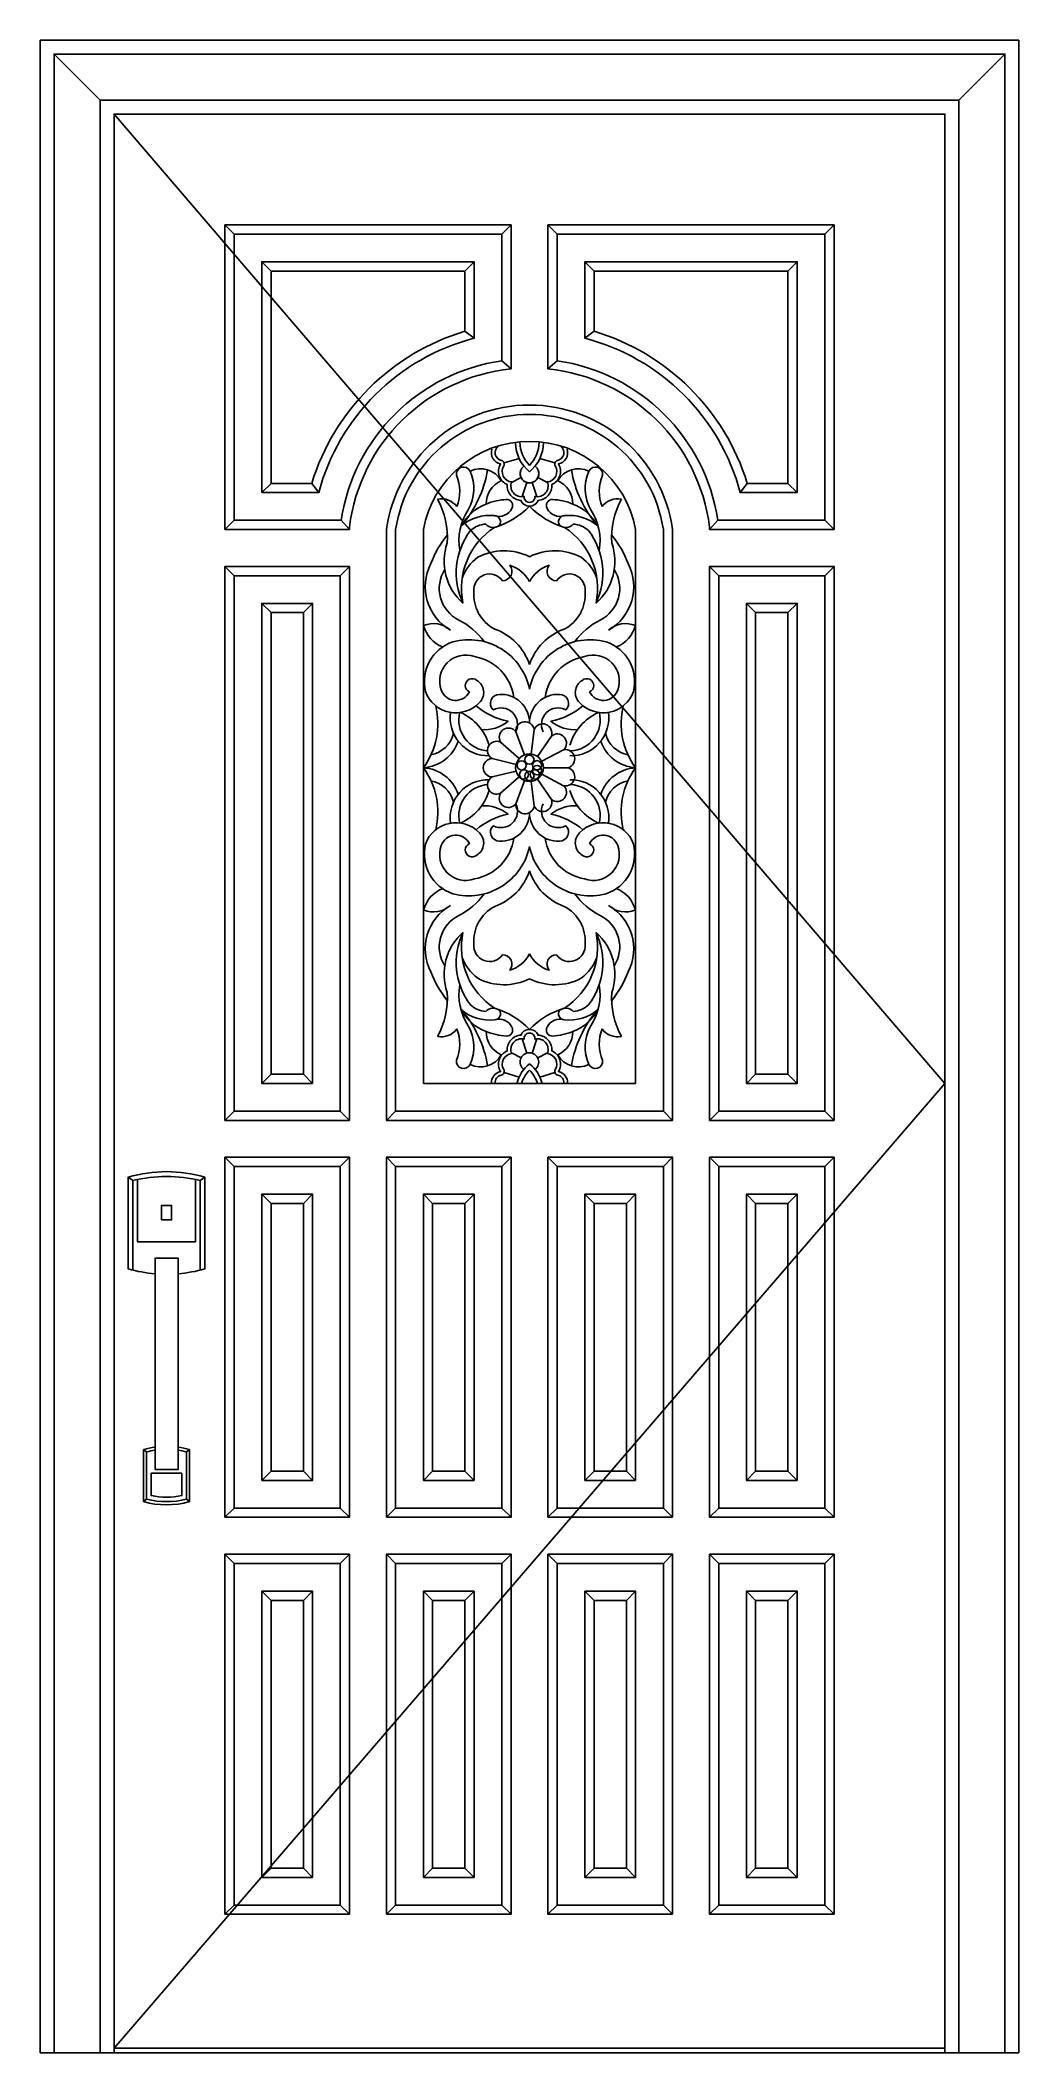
# Model space of a CAD drawing. Header units: metres. Extents: x -4673 to -3613, y 0 to 2180.
import ezdxf

# ---------------------------------------------------------------- set-up
doc = ezdxf.new("R2010")
doc.units = ezdxf.units.M
for name, color, linetype in [('2', 2, 'Continuous'), ('3', 3, 'Continuous'), ('4', 4, 'Continuous'), ('7', 7, 'Continuous')]:
    doc.layers.add(name, color=color, linetype=linetype)

msp = doc.modelspace()

# ---------------------------------------------------------------- linework, layer by layer
at = {"layer": '2'}
for p, q in [((-4672.62, 0), (-3612.62, 0)), ((-4592.62, 0), (-3692.62, 0))]:
    msp.add_line(p, q, dxfattribs=at)
at = {"layer": '3'}
for p, q in [((-4607.62, 2115), (-4657.62, 2165)), ((-3677.62, 2115), (-3627.62, 2165)), ((-4462.62, 1970), (-4472.62, 1980)), ((-4172.62, 1970), (-4162.62, 1980)), ((-4112.62, 1970), (-4122.62, 1980)), ((-3822.62, 1970), (-3812.62, 1980)), ((-4432.62, 1940), (-4422.62, 1930)), ((-4212.62, 1930), (-4202.62, 1940)), ((-4072.62, 1930), (-4082.62, 1940)), ((-3852.62, 1940), (-3862.62, 1930)), ((-4202.62, 1857.26), (-4212.62, 1864.85)), ((-4082.62, 1857.26), (-4072.62, 1864.85)), ((-4162.62, 1823.98), (-4172.62, 1832.81)), ((-4122.62, 1823.98), (-4112.62, 1832.81)), ((-4170.14, 1722.18), (-4153.89, 1727.11)), ((-4115.1, 1722.18), (-4131.35, 1727.11)), ((-4162.1, 1700.91), (-4151.54, 1706.18)), ((-4150.61, 1685.62), (-4145.62, 1701.09)), ((-4134.63, 1685.62), (-4139.62, 1701.09)), ((-4123.14, 1700.91), (-4133.7, 1706.18)), ((-4422.62, 1700), (-4432.62, 1690)), ((-4370.97, 1690), (-4378.51, 1700)), ((-3914.27, 1690), (-3906.73, 1700)), ((-3862.62, 1700), (-3852.62, 1690)), ((-4462.62, 1660), (-4472.62, 1650)), ((-4337.62, 1650), (-4346.69, 1660)), ((-3947.62, 1650), (-3938.55, 1660)), ((-3822.62, 1660), (-3812.62, 1650)), ((-4462.62, 1600), (-4472.62, 1610)), ((-4337.62, 1610), (-4347.62, 1600)), ((-3947.62, 1610), (-3937.62, 1600)), ((-3822.62, 1600), (-3812.62, 1610)), ((-4422.62, 1560), (-4432.62, 1570)), ((-4377.62, 1570), (-4387.62, 1560)), ((-3907.62, 1570), (-3897.62, 1560)), ((-3862.62, 1560), (-3852.62, 1570)), ((-4173.88, 1419.63), (-4153.85, 1401.88)), ((-4157.43, 1430.98), (-4147.94, 1405.96)), ((-4137.59, 1433.39), (-4140.81, 1406.83)), ((-4118.9, 1426.3), (-4134.1, 1404.28)), ((-4183.16, 1401.93), (-4157.19, 1395.53)), ((-4105.65, 1411.34), (-4129.34, 1398.91)), ((-4183.16, 1381.94), (-4157.19, 1388.35)), ((-4183.16, 1381.94), (-4157.19, 1388.35)), ((-4173.88, 1364.25), (-4153.85, 1381.99)), ((-4173.88, 1364.25), (-4153.85, 1381.99)), ((-4157.43, 1352.89), (-4147.94, 1377.91)), ((-4157.43, 1352.89), (-4147.94, 1377.91)), ((-4137.59, 1350.49), (-4140.81, 1377.05)), ((-4137.59, 1350.49), (-4140.81, 1377.05)), ((-4118.9, 1357.57), (-4134.1, 1379.59)), ((-4118.9, 1357.57), (-4134.1, 1379.59)), ((-4105.65, 1372.53), (-4129.34, 1384.97)), ((-4100.87, 1391.94), (-4127.62, 1391.94)), ((-4150.61, 1098.25), (-4145.62, 1082.78)), ((-4150.61, 1098.25), (-4145.62, 1082.78)), ((-4134.63, 1098.25), (-4139.62, 1082.78)), ((-4134.63, 1098.25), (-4139.62, 1082.78)), ((-4162.1, 1082.96), (-4151.54, 1077.69)), ((-4162.1, 1082.96), (-4151.54, 1077.69)), ((-4123.14, 1082.96), (-4133.7, 1077.69)), ((-4123.14, 1082.96), (-4133.7, 1077.69)), ((-4422.62, 1060), (-4432.62, 1050)), ((-4377.62, 1050), (-4387.62, 1060)), ((-4170.14, 1061.7), (-4153.89, 1056.77)), ((-4115.1, 1061.7), (-4131.35, 1056.77)), ((-3907.62, 1050), (-3897.62, 1060)), ((-3862.62, 1060), (-3852.62, 1050)), ((-4462.62, 1020), (-4472.62, 1010)), ((-4337.62, 1010), (-4347.62, 1020)), ((-4287.62, 1020), (-4297.62, 1010)), ((-3987.62, 1010), (-3997.62, 1020)), ((-3947.62, 1010), (-3937.62, 1020)), ((-3822.62, 1020), (-3812.62, 1010)), ((-4462.62, 960), (-4472.62, 970)), ((-4347.62, 960), (-4337.62, 970)), ((-4287.62, 960), (-4297.62, 970)), ((-4172.62, 960), (-4162.62, 970)), ((-4112.62, 960), (-4122.62, 970)), ((-3997.62, 960), (-3987.62, 970)), ((-3937.62, 960), (-3947.62, 970)), ((-3822.62, 960), (-3812.62, 970)), ((-4572.32, 944.78), (-4577.3, 948.61)), ((-4499.32, 944.78), (-4494.35, 948.61)), ((-4422.62, 920), (-4432.62, 930)), ((-4387.62, 920), (-4377.62, 930)), ((-4247.62, 920), (-4257.62, 930)), ((-4212.62, 920), (-4202.62, 930)), ((-4072.62, 920), (-4082.62, 930)), ((-4037.62, 920), (-4027.62, 930)), ((-3897.62, 920), (-3907.62, 930)), ((-3862.62, 920), (-3852.62, 930)), ((-4557.39, 650.85), (-4560.71, 653.4)), ((-4514.25, 650.85), (-4510.94, 653.4)), ((-4422.62, 630), (-4432.62, 620)), ((-4387.62, 630), (-4377.62, 620)), ((-4247.62, 630), (-4257.62, 620)), ((-4212.62, 630), (-4202.62, 620)), ((-4072.62, 630), (-4082.62, 620)), ((-4037.62, 630), (-4027.62, 620)), ((-3897.62, 630), (-3907.62, 620)), ((-3862.62, 630), (-3852.62, 620)), ((-4557.39, 599.55), (-4560.71, 597)), ((-4514.25, 599.55), (-4510.94, 597)), ((-4462.62, 590), (-4472.62, 580)), ((-4347.62, 590), (-4337.62, 580)), ((-4287.62, 590), (-4297.62, 580)), ((-4172.62, 590), (-4162.62, 580)), ((-4112.62, 590), (-4122.62, 580)), ((-3997.62, 590), (-3987.62, 580)), ((-3937.62, 590), (-3947.62, 580)), ((-3822.62, 590), (-3812.62, 580)), ((-4462.62, 530), (-4472.62, 540)), ((-4347.62, 530), (-4337.62, 540)), ((-4287.62, 530), (-4297.62, 540)), ((-4172.62, 530), (-4162.62, 540)), ((-4112.62, 530), (-4122.62, 540)), ((-3997.62, 530), (-3987.62, 540)), ((-3937.62, 530), (-3947.62, 540)), ((-3822.62, 530), (-3812.62, 540)), ((-4422.62, 490), (-4432.62, 500)), ((-4387.62, 490), (-4377.62, 500)), ((-4247.62, 490), (-4257.62, 500)), ((-4212.62, 490), (-4202.62, 500)), ((-4072.62, 490), (-4082.62, 500)), ((-4037.62, 490), (-4027.62, 500)), ((-3897.62, 490), (-3907.62, 500)), ((-3862.62, 490), (-3852.62, 500)), ((-4422.62, 200), (-4432.62, 190)), ((-4387.62, 200), (-4377.62, 190)), ((-4247.62, 200), (-4257.62, 190)), ((-4212.62, 200), (-4202.62, 190)), ((-4072.62, 200), (-4082.62, 190)), ((-4037.62, 200), (-4027.62, 190)), ((-3897.62, 200), (-3907.62, 190)), ((-3862.62, 200), (-3852.62, 190)), ((-4462.62, 160), (-4472.62, 150)), ((-4347.62, 160), (-4337.62, 150)), ((-4287.62, 160), (-4297.62, 150)), ((-4172.62, 160), (-4162.62, 150)), ((-4112.62, 160), (-4122.62, 150)), ((-3997.62, 160), (-3987.62, 150)), ((-3937.62, 160), (-3947.62, 150)), ((-3822.62, 160), (-3812.62, 150)), ((-4592.62, 5), (-3692.62, 5)), ((-4592.62, 5), (-3692.62, 5))]:
    msp.add_line(p, q, dxfattribs=at)
for points in [[(-3627.62, 0), (-3627.62, 2165), (-4657.62, 2165), (-4657.62, 0)], [(-3677.62, 0), (-3677.62, 2115), (-4607.62, 2115), (-4607.62, 0)], [(-4592.62, 2100), (-3692.62, 1050), (-4592.62, 5)], [(-4567.34, 945.95), (-4567.34, 878.49), (-4504.3, 878.49), (-4504.3, 945.95)]]:
    msp.add_lwpolyline(points, dxfattribs=at)
for points in [[(-4462.62, 1660), (-4346.69, 1660, -0.33), (-4172.62, 1832.81), (-4172.62, 1970), (-4462.62, 1970)], [(-3822.62, 1660), (-3938.55, 1660, 0.33), (-4112.62, 1832.81), (-4112.62, 1970), (-3822.62, 1970)], [(-4432.62, 1690), (-4370.97, 1690, -0.27), (-4202.62, 1857.26), (-4202.62, 1940), (-4432.62, 1940)], [(-3852.62, 1690), (-3914.27, 1690, 0.27), (-4082.62, 1857.26), (-4082.62, 1940), (-3852.62, 1940)], [(-3997.62, 1020), (-3997.62, 1650, 0.86), (-4287.62, 1650), (-4287.62, 1020)], [(-4027.62, 1050), (-4027.62, 1650, 0.83), (-4257.62, 1650), (-4257.62, 1050)], [(-4519.23, 627.69), (-4552.41, 627.69), (-4552.41, 603.53, 0.1), (-4519.23, 603.53), (-4519.23, 627.69)]]:
    msp.add_lwpolyline(points, format="xyb", close=True, dxfattribs=at)
for points in [[(-4183.41, 1736.92, 0.44), (-4173.97, 1721.01, 0.46), (-4166.68, 1698.62, 0.43), (-4151.9, 1681.61, 0.31), (-4142.75, 1675.38)], [(-4176.84, 1739.79, 0.63), (-4173.18, 1724.94, -0.52), (-4170.55, 1718.93, 0.55), (-4161.88, 1701.49, 0.62), (-4148.54, 1685.93, 0.45), (-4142.75, 1679.38, 0.45)], [(-4101.83, 1736.92, -0.44), (-4111.28, 1721.01, -0.46), (-4118.56, 1698.62, -0.43), (-4133.34, 1681.61, -0.31), (-4142.5, 1675.38)], [(-4108.4, 1739.79, -0.63), (-4112.06, 1724.94, 0.52), (-4114.69, 1718.93, -0.55), (-4123.36, 1701.49, -0.62), (-4136.7, 1685.93, -0.45), (-4142.49, 1679.38, -0.45)], [(-4180.37, 1665.01, -0.61), (-4175.45, 1654.53, -0.4), (-4189.96, 1655.96, 0.17), (-4206.6, 1648.81, 0.28), (-4214.7, 1570.36)], [(-4214.7, 1570.36, -0.31), (-4180.54, 1652.26, 0.13), (-4142.75, 1675.38, 0.19)], [(-4070.54, 1570.36, 0.31), (-4104.71, 1652.26, -0.13), (-4142.5, 1675.38, -0.19)], [(-4104.87, 1665.01, 0.61), (-4109.79, 1654.53, 0.4), (-4095.28, 1655.96, -0.17), (-4078.64, 1648.81, -0.28), (-4070.54, 1570.36)], [(-4142.62, 1620.55, 0.24), (-4198.7, 1619.97, 0.14), (-4215.52, 1597.49)], [(-4142.62, 1620.55, -0.24), (-4086.55, 1619.97, -0.14), (-4069.73, 1597.49)], [(-4191.6, 1528.64, 0.11), (-4219.07, 1551.98, -0.45), (-4234.23, 1606.88)], [(-4142.62, 1503.7, 0.23), (-4180.33, 1542.1, -0.3), (-4202.84, 1582.97, -0.78), (-4171.76, 1594.41, 0.62), (-4163.86, 1611.25, -0.2), (-4142.62, 1593.58)], [(-4142.62, 1503.7, -0.23), (-4104.91, 1542.1, 0.3), (-4082.4, 1582.97, 0.78), (-4113.48, 1594.41, -0.62), (-4121.39, 1611.25, 0.2), (-4142.62, 1593.58)], [(-4093.64, 1528.64, -0.11), (-4066.17, 1551.98, 0.45), (-4051.01, 1606.88)], [(-4142.62, 1477.22, 0.43), (-4225.5, 1528.36, 0.39), (-4255.24, 1474.53, 0.56), (-4196.9, 1462.46, 0.5), (-4199.82, 1486.6, 1.16), (-4207.73, 1474.11, -0.67), (-4238.15, 1476.19, -0.64), (-4202.31, 1512.31, -0.33), (-4159.69, 1468.16, -0.33)], [(-4142.62, 1477.22, -0.43), (-4059.74, 1528.36, -0.39), (-4030, 1474.53, -0.56), (-4088.34, 1462.46, -0.5), (-4085.43, 1486.6, -1.16), (-4077.51, 1474.11, 0.67), (-4047.09, 1476.19, 0.64), (-4082.93, 1512.31, 0.33), (-4125.55, 1468.16, 0.33)], [(-4142.62, 1440.56, 0.43), (-4175.21, 1471.47, 0.68), (-4181.91, 1454.68, -0.73), (-4157.43, 1430.98)], [(-4142.62, 1440.56, -0.43), (-4110.03, 1471.47, -0.68), (-4103.33, 1454.68, 0.73), (-4127.81, 1430.98)], [(-4200.57, 1459.1, 0.13), (-4165.86, 1442.32, -0.2), (-4194.77, 1433.3)], [(-4084.67, 1459.1, -0.13), (-4119.38, 1442.32, 0.2), (-4090.47, 1433.3)], [(-4142.62, 1343.32, -0.43), (-4175.21, 1312.4, -0.68), (-4181.91, 1329.19, 0.73), (-4157.43, 1352.89)], [(-4142.62, 1343.32, 0.43), (-4110.03, 1312.4, 0.68), (-4103.33, 1329.19, -0.73), (-4127.81, 1352.89)], [(-4142.62, 1306.66, -0.43), (-4225.5, 1255.51, -0.39), (-4255.24, 1309.34, -0.56), (-4196.9, 1321.41, -0.5), (-4199.82, 1297.27, -1.16), (-4207.73, 1309.76, 0.67), (-4238.15, 1307.68, 0.64), (-4202.31, 1271.56, 0.33), (-4159.69, 1315.71, 0.33)], [(-4200.57, 1324.77, -0.13), (-4165.86, 1341.56, 0.2), (-4194.77, 1350.57)], [(-4142.62, 1306.66, 0.43), (-4059.74, 1255.51, 0.39), (-4030, 1309.34, 0.56), (-4088.34, 1321.41, 0.5), (-4085.43, 1297.27, 1.16), (-4077.51, 1309.76, -0.67), (-4047.09, 1307.68, -0.64), (-4082.93, 1271.56, -0.33), (-4125.55, 1315.71, -0.33)], [(-4084.67, 1324.77, 0.13), (-4119.38, 1341.56, -0.2), (-4090.47, 1350.57)], [(-4142.62, 1280.17, -0.23), (-4180.33, 1241.77, 0.3), (-4202.84, 1200.9, 0.78), (-4171.76, 1189.46, -0.62), (-4163.86, 1172.62, 0.2), (-4142.62, 1190.29)], [(-4142.62, 1280.17, 0.23), (-4104.91, 1241.77, -0.3), (-4082.4, 1200.9, -0.78), (-4113.48, 1189.46, 0.62), (-4121.39, 1172.62, -0.2), (-4142.62, 1190.29)], [(-4191.6, 1255.23, -0.11), (-4219.07, 1231.89, 0.45), (-4234.23, 1176.99)], [(-4093.64, 1255.23, 0.11), (-4066.17, 1231.89, -0.45), (-4051.01, 1176.99)], [(-4180.37, 1118.86, 0.61), (-4175.45, 1129.34, 0.4), (-4189.96, 1127.91, -0.17), (-4206.6, 1135.06, -0.28), (-4214.7, 1213.51)], [(-4214.7, 1213.51, 0.31), (-4180.54, 1131.61, -0.13), (-4142.75, 1108.5, -0.19)], [(-4070.54, 1213.51, -0.31), (-4104.71, 1131.61, 0.13), (-4142.5, 1108.5, 0.19)], [(-4104.87, 1118.86, -0.61), (-4109.79, 1129.34, -0.4), (-4095.28, 1127.91, 0.17), (-4078.64, 1135.06, 0.28), (-4070.54, 1213.51)], [(-4142.62, 1163.33, -0.24), (-4198.7, 1163.91, -0.14), (-4215.52, 1186.38)], [(-4142.62, 1163.33, 0.24), (-4086.55, 1163.91, 0.14), (-4069.73, 1186.38)], [(-4183.95, 1050, -0.37), (-4173.97, 1062.86, -0.46), (-4166.68, 1085.25, -0.43), (-4151.9, 1102.26, -0.31), (-4142.75, 1108.5)], [(-4179.95, 1050, -0.38), (-4173.18, 1058.94, 0.52), (-4170.55, 1064.94, -0.55), (-4161.88, 1082.38, -0.62), (-4148.54, 1097.94, -0.45), (-4142.75, 1104.5)], [(-4101.29, 1050, 0.37), (-4111.28, 1062.86, 0.46), (-4118.56, 1085.25, 0.43), (-4133.34, 1102.26, 0.31), (-4142.5, 1108.5)], [(-4105.3, 1050, 0.38), (-4112.06, 1058.94, -0.52), (-4114.69, 1064.94, 0.55), (-4123.36, 1082.38, 0.62), (-4136.7, 1097.94, 0.45), (-4142.49, 1104.5)], [(-4499.32, 847.77), (-4499.32, 944.78, 0.12), (-4572.32, 944.78), (-4572.32, 847.77)], [(-4548.26, 652.63, 0.03), (-4557.39, 650.85), (-4557.39, 599.55, 0.12), (-4514.25, 599.55), (-4514.25, 650.85, 0.03), (-4523.38, 652.63)]]:
    msp.add_lwpolyline(points, format="xyb", dxfattribs=at)
for points in [[(-4347.62, 1020), (-4347.62, 1600), (-4462.62, 1600), (-4462.62, 1020)], [(-3937.62, 1020), (-3937.62, 1600), (-3822.62, 1600), (-3822.62, 1020)], [(-4377.62, 1050), (-4377.62, 1570), (-4432.62, 1570), (-4432.62, 1050)], [(-3907.62, 1050), (-3907.62, 1570), (-3852.62, 1570), (-3852.62, 1050)], [(-4462.62, 590), (-4462.62, 960), (-4347.62, 960), (-4347.62, 590)], [(-4287.62, 590), (-4287.62, 960), (-4172.62, 960), (-4172.62, 590)], [(-3997.62, 590), (-3997.62, 960), (-4112.62, 960), (-4112.62, 590)], [(-3822.62, 590), (-3822.62, 960), (-3937.62, 960), (-3937.62, 590)], [(-4432.62, 620), (-4432.62, 930), (-4377.62, 930), (-4377.62, 620)], [(-4257.62, 620), (-4257.62, 930), (-4202.62, 930), (-4202.62, 620)], [(-4027.62, 620), (-4027.62, 930), (-4082.62, 930), (-4082.62, 620)], [(-3852.62, 620), (-3852.62, 930), (-3907.62, 930), (-3907.62, 620)], [(-4462.62, 160), (-4462.62, 530), (-4347.62, 530), (-4347.62, 160)], [(-4287.62, 160), (-4287.62, 530), (-4172.62, 530), (-4172.62, 160)], [(-3997.62, 160), (-3997.62, 530), (-4112.62, 530), (-4112.62, 160)], [(-3822.62, 160), (-3822.62, 530), (-3937.62, 530), (-3937.62, 160)], [(-4432.62, 190), (-4432.62, 500), (-4377.62, 500), (-4377.62, 190)], [(-4257.62, 190), (-4257.62, 500), (-4202.62, 500), (-4202.62, 190)], [(-4027.62, 190), (-4027.62, 500), (-4082.62, 500), (-4082.62, 190)], [(-3852.62, 190), (-3852.62, 500), (-3907.62, 500), (-3907.62, 190)]]:
    msp.add_lwpolyline(points, close=True, dxfattribs=at)
for centre, radius in [((-4142.62, 1391.94), 15), ((-4151.19, 1394.5), 5), ((-4142.73, 1400.76), 5), ((-4134.42, 1394.63), 5), ((-4148.62, 1384.63), 5), ((-4142.73, 1383.11), 5), ((-4136.92, 1384.72), 5), ((-4134.42, 1389.24), 5)]:
    msp.add_circle(centre, radius, dxfattribs=at)
for centre, radius, start, end in [((-4115.61, 1745.26), 37.37, 181.11, 223.71), ((-4169.63, 1745.26), 37.37, 316.29, 358.89), ((-4169.63, 1745.26), 37.37, 316.29, 358.89), ((-4115.61, 1745.26), 42.37, 181.72, 230.39), ((-4169.63, 1745.26), 42.37, 309.61, 358.28), ((-4169.63, 1745.26), 42.37, 309.61, 358.28), ((-4213.94, 1709.93), 7.8, 25.6, 188.21), ((-4263.2, 1691.44), 45.03, 338.33, 22.71), ((-4309.08, 1734.61), 122.68, 318.9, 350.7), ((-4249.92, 1694.37), 47, 330.75, 23.76), ((-4195.57, 1689.92), 25.99, 30.31, 115.84), ((-4161.56, 1677.39), 28.13, 114.31, 179.6), ((-4142.71, 1710.68), 10.07, 126.65, 52.79), ((-4142.53, 1710.68), 10.07, 127.21, 53.35), ((-4089.67, 1689.92), 25.99, 64.16, 149.69), ((-4123.68, 1677.39), 28.13, 0.4, 65.69), ((-3976.16, 1734.61), 122.68, 189.3, 221.1), ((-4035.32, 1694.37), 47, 156.24, 209.25), ((-4071.3, 1709.93), 7.8, 351.79, 154.4), ((-4022.04, 1691.44), 45.03, 157.29, 201.67), ((-4238.18, 1662.64), 20.76, 35.88, 101.08), ((-4319.87, 1641.07), 88.3, 356.33, 28.36), ((-4163.15, 1611.54), 71.18, 93.66, 111.89), ((-4167.4, 1676.11), 6.47, 329.63, 92.59), ((-4117.84, 1676.11), 6.47, 87.41, 210.37), ((-4122.09, 1611.54), 71.18, 68.11, 86.34), ((-4047.07, 1662.64), 20.76, 78.92, 144.12), ((-3965.37, 1641.07), 88.3, 151.64, 183.67), ((-4159.02, 1638.08), 60, 146.25, 190.41), ((-4170.87, 1628.95), 52.15, 111.16, 151.35), ((-4185.58, 1617.11), 48.19, 83.79, 130.12), ((-4175.56, 1679.52), 15.28, 251.67, 334.06), ((-4109.68, 1679.52), 15.28, 205.94, 288.33), ((-4099.66, 1617.11), 48.19, 49.88, 96.21), ((-4114.37, 1628.95), 52.15, 28.65, 68.84), ((-4126.22, 1638.08), 60, 349.59, 33.75), ((-4140.23, 1570.95), 117.14, 141.28, 158.93), ((-4175.03, 1615.52), 60.11, 160.67, 228.7), ((-4110.22, 1615.52), 60.11, 311.3, 19.33), ((-4145.01, 1570.95), 117.14, 21.07, 38.72), ((-4201.01, 1588.18), 54.53, 152.85, 239.94), ((-4084.23, 1588.18), 54.53, 300.06, 27.15), ((-4246.73, 1520.81), 27.31, 47.62, 112.8), ((-4038.51, 1520.81), 27.31, 67.2, 132.38), ((-4224.19, 1554.68), 34.24, 194.7, 248.64), ((-4061.05, 1554.68), 34.24, 291.36, 345.3), ((-4323.5, 1440), 81.55, 323.89, 13.64), ((-4187.52, 1445.96), 40.99, 171.51, 271.49), ((-4185.67, 1443.74), 33.59, 166.18, 267.3), ((-4241.34, 1399.43), 57.69, 17.23, 65.41), ((-4147.46, 1431.81), 10, 9.1, 184.74), ((-4128.38, 1429.49), 10, 341.41, 157.05), ((-4043.9, 1399.43), 57.69, 114.59, 162.77), ((-4097.72, 1445.96), 40.99, 268.51, 8.49), ((-4099.57, 1443.74), 33.59, 272.7, 13.82), ((-3961.74, 1440), 81.55, 166.36, 216.11), ((-4260.27, 1434.58), 42.72, 273.55, 341.11), ((-4255.07, 1436.57), 31.08, 280.57, 346.15), ((-4178.18, 1410.6), 10, 64.49, 240.13), ((-4165.44, 1424.99), 10, 36.79, 212.44), ((-4112.56, 1418.57), 10, 313.72, 129.36), ((-4024.97, 1434.58), 42.72, 198.89, 266.45), ((-4030.17, 1436.57), 31.08, 193.85, 259.43), ((-4182.78, 1391.94), 10, 92.18, 267.82), ((-4103.63, 1401.55), 10, 286.03, 101.67), ((-4260.27, 1349.29), 42.72, 18.89, 86.45), ((-4323.5, 1343.87), 81.55, 346.36, 36.11), ((-4255.07, 1347.31), 31.08, 13.85, 79.43), ((-4187.52, 1337.91), 40.99, 88.51, 188.49), ((-4185.67, 1340.13), 33.59, 92.7, 193.82), ((-4178.18, 1373.27), 10, 119.87, 295.51), ((-4178.18, 1373.27), 10, 119.87, 295.51), ((-4103.63, 1382.33), 10, 258.33, 73.97), ((-4103.63, 1382.33), 10, 258.33, 73.97), ((-4097.72, 1337.91), 40.99, 351.51, 91.49), ((-4099.57, 1340.13), 33.59, 346.18, 87.3), ((-4024.97, 1349.29), 42.72, 93.55, 161.11), ((-4030.17, 1347.31), 31.08, 100.57, 166.15), ((-3961.74, 1343.87), 81.55, 143.89, 193.64), ((-4241.34, 1384.44), 57.69, 294.59, 342.77), ((-4165.44, 1358.88), 10, 147.56, 323.21), ((-4165.44, 1358.88), 10, 147.56, 323.21), ((-4147.46, 1352.07), 10, 175.26, 350.9), ((-4147.46, 1352.07), 10, 175.26, 350.9), ((-4128.38, 1354.38), 10, 202.95, 18.59), ((-4128.38, 1354.38), 10, 202.95, 18.59), ((-4112.56, 1365.3), 10, 230.64, 46.28), ((-4112.56, 1365.3), 10, 230.64, 46.28), ((-4043.9, 1384.44), 57.69, 197.23, 245.41), ((-4224.19, 1229.2), 34.24, 111.36, 165.3), ((-4246.73, 1263.06), 27.31, 247.2, 312.38), ((-4201.01, 1195.69), 54.53, 120.06, 207.15), ((-4084.23, 1195.69), 54.53, 332.85, 59.94), ((-4038.51, 1263.06), 27.31, 227.62, 292.8), ((-4061.05, 1229.2), 34.24, 14.7, 68.64), ((-4175.03, 1168.35), 60.11, 131.3, 199.33), ((-4110.22, 1168.35), 60.11, 340.67, 48.7), ((-4140.23, 1212.92), 117.14, 201.07, 218.72), ((-4159.02, 1145.8), 60, 169.59, 213.75), ((-4126.22, 1145.8), 60, 326.25, 10.41), ((-4145.01, 1212.92), 117.14, 321.28, 338.93), ((-4319.87, 1142.8), 88.3, 331.64, 3.67), ((-3965.37, 1142.8), 88.3, 176.33, 208.36), ((-4170.87, 1154.92), 52.15, 208.65, 248.84), ((-4185.58, 1166.77), 48.19, 229.88, 276.21), ((-4309.08, 1049.26), 122.68, 9.3, 41.1), ((-4249.92, 1089.5), 47, 336.24, 29.25), ((-4175.56, 1104.35), 15.28, 25.94, 108.33), ((-4175.56, 1104.35), 15.28, 25.94, 108.33), ((-4109.68, 1104.35), 15.28, 71.67, 154.06), ((-4109.68, 1104.35), 15.28, 71.67, 154.06), ((-4099.66, 1166.77), 48.19, 263.79, 310.12), ((-3976.16, 1049.26), 122.68, 138.9, 170.7), ((-4114.37, 1154.92), 52.15, 291.16, 331.35), ((-4035.32, 1089.5), 47, 150.75, 203.76), ((-4238.18, 1121.23), 20.76, 258.92, 324.12), ((-4263.2, 1092.44), 45.03, 337.29, 21.67), ((-4163.15, 1172.33), 71.18, 248.11, 266.34), ((-4163.15, 1172.33), 71.18, 248.11, 266.34), ((-4161.56, 1106.48), 28.13, 180.4, 245.69), ((-4161.56, 1106.48), 28.13, 180.4, 245.69), ((-4167.4, 1107.76), 6.47, 267.41, 30.37), ((-4167.4, 1107.76), 6.47, 267.41, 30.37), ((-4117.84, 1107.76), 6.47, 149.63, 272.59), ((-4117.84, 1107.76), 6.47, 149.63, 272.59), ((-4122.09, 1172.33), 71.18, 273.66, 291.89), ((-4122.09, 1172.33), 71.18, 273.66, 291.89), ((-4123.68, 1106.48), 28.13, 294.31, 359.6), ((-4123.68, 1106.48), 28.13, 294.31, 359.6), ((-4022.04, 1092.44), 45.03, 158.33, 202.71), ((-4047.07, 1121.23), 20.76, 215.88, 281.08), ((-4213.94, 1073.94), 7.8, 171.79, 334.4), ((-4195.57, 1093.96), 25.99, 244.16, 329.69), ((-4115.61, 1038.61), 42.37, 129.61, 164.4), ((-4142.71, 1073.19), 10.07, 307.21, 233.35), ((-4169.63, 1038.61), 42.37, 15.6, 50.39), ((-4169.63, 1038.61), 42.37, 15.6, 50.39), ((-4089.67, 1093.96), 25.99, 210.31, 295.84), ((-4071.3, 1073.94), 7.8, 205.6, 8.21), ((-4115.61, 1038.61), 37.37, 136.29, 162.25), ((-4169.63, 1038.61), 37.37, 17.75, 43.71), ((-4169.63, 1038.61), 37.37, 17.75, 43.71)]:
    msp.add_arc(centre, radius, start, end, dxfattribs=at)
at = {"layer": '4'}
msp.add_lwpolyline([(-3612.62, 0), (-3612.62, 2180), (-4672.62, 2180), (-4672.62, 0)], dxfattribs=at)
at = {"layer": '7'}
for p, q in [((-4297.62, 970), (-4162.62, 970)), ((-3987.62, 970), (-4122.62, 970))]:
    msp.add_line(p, q, dxfattribs=at)
msp.add_lwpolyline([(-3692.62, 0), (-3692.62, 2100), (-4592.62, 2100), (-4592.62, 0)], dxfattribs=at)
for points in [[(-4472.62, 1650), (-4337.62, 1650), (-4337.62, 1652.6, -0.35), (-4162.62, 1823.98), (-4162.62, 1980), (-4472.62, 1980)], [(-3812.62, 1650), (-3947.62, 1650), (-3947.62, 1652.6, 0.35), (-4122.62, 1823.98), (-4122.62, 1980), (-3812.62, 1980)], [(-4422.62, 1700), (-4378.51, 1700, -0.25), (-4212.62, 1864.85), (-4212.62, 1930), (-4422.62, 1930)], [(-3862.62, 1700), (-3906.73, 1700, 0.25), (-4072.62, 1864.85), (-4072.62, 1930), (-3862.62, 1930)], [(-3987.62, 1010), (-3987.62, 1650, 0.87), (-4297.62, 1650), (-4297.62, 1010)]]:
    msp.add_lwpolyline(points, format="xyb", close=True, dxfattribs=at)
for points in [[(-4337.62, 1010), (-4337.62, 1610), (-4472.62, 1610), (-4472.62, 1010)], [(-3947.62, 1010), (-3947.62, 1610), (-3812.62, 1610), (-3812.62, 1010)], [(-4387.62, 1060), (-4387.62, 1560), (-4422.62, 1560), (-4422.62, 1060)], [(-3897.62, 1060), (-3897.62, 1560), (-3862.62, 1560), (-3862.62, 1060)], [(-4472.62, 580), (-4472.62, 970), (-4337.62, 970), (-4337.62, 580)], [(-4297.62, 580), (-4297.62, 970), (-4162.62, 970), (-4162.62, 580)], [(-3987.62, 580), (-3987.62, 970), (-4122.62, 970), (-4122.62, 580)], [(-3812.62, 580), (-3812.62, 970), (-3947.62, 970), (-3947.62, 580)], [(-4541.29, 902.21), (-4530.36, 902.21), (-4530.36, 917.81), (-4541.29, 917.81)], [(-4422.62, 630), (-4422.62, 920), (-4387.62, 920), (-4387.62, 630)], [(-4247.62, 630), (-4247.62, 920), (-4212.62, 920), (-4212.62, 630)], [(-4037.62, 630), (-4037.62, 920), (-4072.62, 920), (-4072.62, 630)], [(-3862.62, 630), (-3862.62, 920), (-3897.62, 920), (-3897.62, 630)], [(-4548.26, 631.62), (-4548.26, 860.81), (-4523.38, 860.81), (-4523.38, 631.62)], [(-4472.62, 150), (-4472.62, 540), (-4337.62, 540), (-4337.62, 150)], [(-4297.62, 150), (-4297.62, 540), (-4162.62, 540), (-4162.62, 150)], [(-3987.62, 150), (-3987.62, 540), (-4122.62, 540), (-4122.62, 150)], [(-3812.62, 150), (-3812.62, 540), (-3947.62, 540), (-3947.62, 150)], [(-4422.62, 200), (-4422.62, 490), (-4387.62, 490), (-4387.62, 200)], [(-4247.62, 200), (-4247.62, 490), (-4212.62, 490), (-4212.62, 200)], [(-4037.62, 200), (-4037.62, 490), (-4072.62, 490), (-4072.62, 200)], [(-3862.62, 200), (-3862.62, 490), (-3897.62, 490), (-3897.62, 200)]]:
    msp.add_lwpolyline(points, close=True, dxfattribs=at)
for points in [[(-4523.38, 843.88, 0.05), (-4494.35, 849.07), (-4494.35, 948.61, 0.14), (-4577.3, 948.61), (-4577.3, 849.07, 0.05), (-4548.26, 843.88, 0.05)], [(-4548.26, 655.98, 0.03), (-4560.71, 653.4), (-4560.71, 597, 0.14), (-4510.94, 597), (-4510.94, 653.4, 0.03), (-4523.38, 655.98)]]:
    msp.add_lwpolyline(points, format="xyb", dxfattribs=at)

doc.saveas('drawing.dxf')
